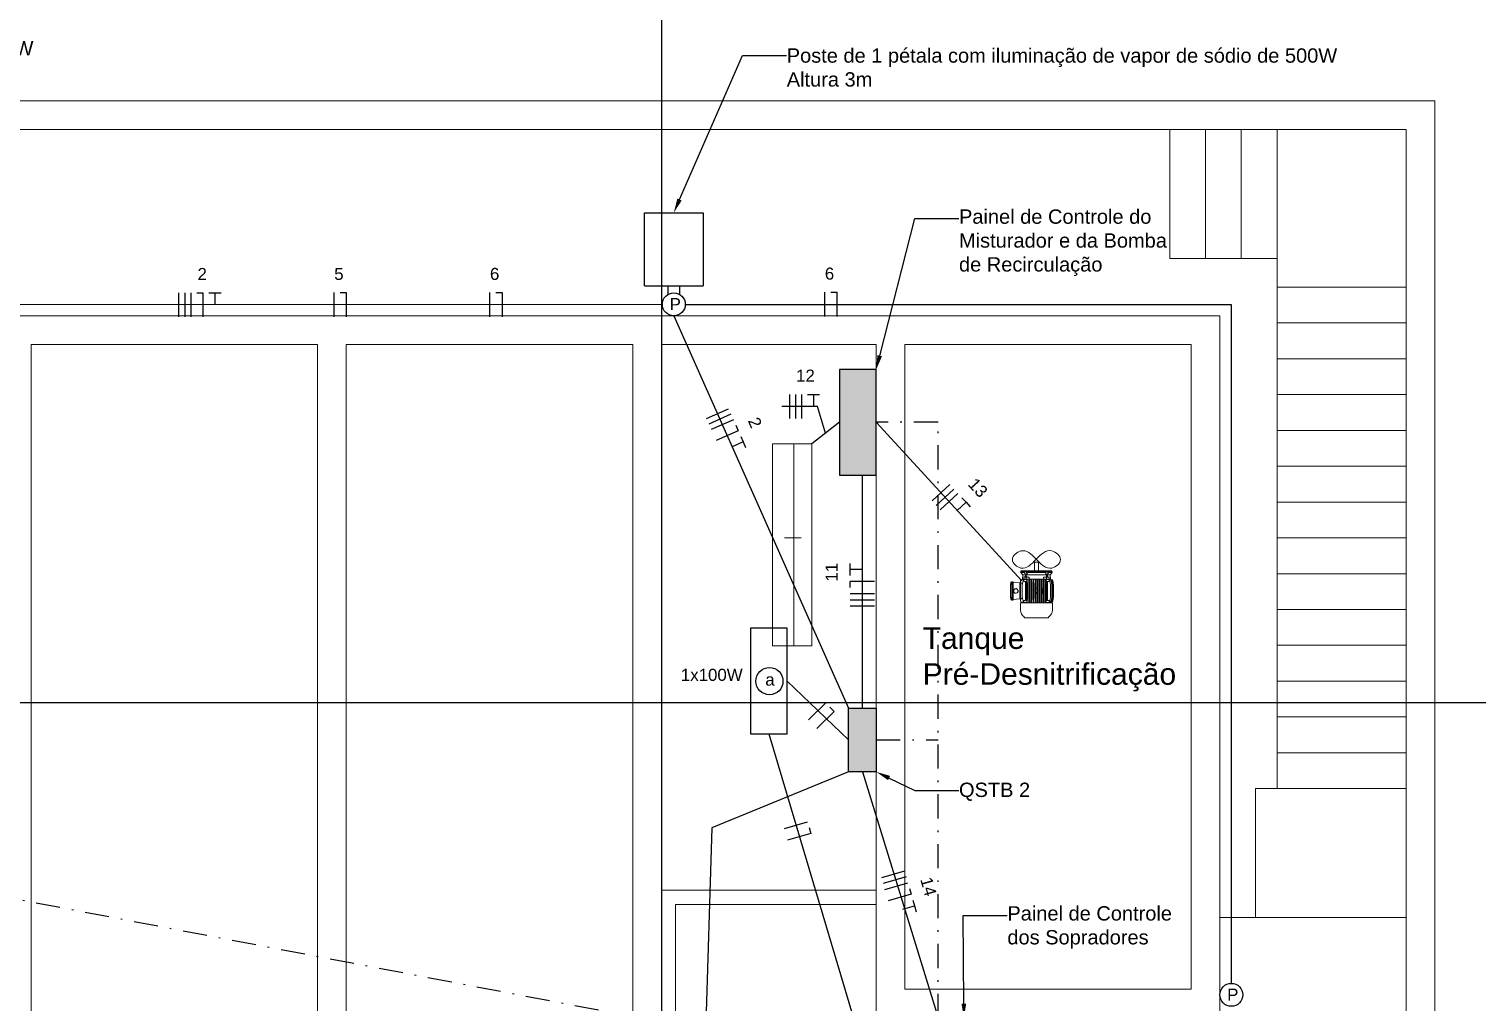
# Model space of a CAD drawing. Header units: millimetres. Extents: x 100 to 940, y 100 to 694.
# Drawn here: x 308.9 to 399, y 578.4 to 638.9 of the extents above; entities that cross this region are included whole.
import ezdxf
from ezdxf import colors
from ezdxf.entities.mleader import LeaderData, LeaderLine
from ezdxf.math import Vec2, Vec3

# ---------------------------------------------------------------- set-up
doc = ezdxf.new("R2010")
doc.units = ezdxf.units.MM
doc.linetypes.add('SGC_DASHDOT', pattern=[1, 0.5, -0.25, 0, -0.25])
for name, color, linetype, lineweight in [('3C3687X1', 7, 'Continuous', 9), ('3D6528SITE', 7, 'Continuous', 9), ('3D6635', 7, 'Continuous', 9), ('3D8450P01', 7, 'Continuous', 9), ('3D8451', 7, 'Continuous', 9), ('3E1403P05', 7, 'Continuous', 9), ('3E3445P04', 7, 'Continuous', 9), ('3E3479P4', 7, 'Continuous', 9), ('3E4053P10', 7, 'Continuous', 9), ('3E4627P03', 7, 'Continuous', 9), ('3E4628P03', 7, 'Continuous', 9), ('_3D1431', 7, 'Continuous', 9), ('Aço 1020', 6, 'Continuous', 9), ('COTAS', 5, 'Continuous', 5), ('Default', 7, 'Continuous', 9), ('M-EQUIPAMENTOS', 1, 'Continuous', 9), ('PAREDE', 7, 'Continuous', 9)]:
    doc.layers.add(name, color=color, linetype=linetype, lineweight=lineweight)
doc.layers.add('EXTERN', color=7, linetype='Continuous')
doc.layers.add('EXTERN-I', color=251, linetype='Continuous')
doc.styles.get("Standard").update_dxf_attribs({"font": 'arial.ttf'})

# ---------------------------------------------------------------- blocks, each defined once
blk = doc.blocks.new('SE1')
at = {"layer": '3C3687X1', "color": 7, "linetype": 'Continuous'}
for p, q in [((1232, 1380), (1204, 1380)), ((1204, 1380), (1204, 1320)), ((1232, 1320), (1232, 1380))]:
    blk.add_line(p, q, dxfattribs=at)
at = {"layer": '3D6528SITE', "color": 7, "linetype": 'Continuous'}
for p, q in [((1113, 1236), (1106, 1235)), ((1106, 1235), (1106, 1215)), ((1106, 1215), (1106, 1145)), ((1107, 1250), (1107, 1235)), ((1119, 1260), (1115, 1260)), ((1119, 1263), (1130, 1263)), ((1119, 1263), (1119, 1260)), ((1126, 1260), (1119, 1260)), ((1130, 1260), (1126, 1260)), ((1130, 1246), (1130, 1260)), ((1130, 1260), (1150, 1260)), ((1130, 1246), (1150, 1246)), ((1147, 1246), (1147, 1245)), ((1148, 1243), (1149, 1240)), ((1149, 1246), (1149, 1245)), ((1149, 1243), (1149, 1240)), ((1150, 1260), (1150, 1100)), ((1153, 1260), (1150, 1260)), ((1150, 1260), (1150, 1260)), ((1150, 1246), (1150, 1260)), ((1154, 1260), (1153, 1260)), ((1153, 1260), (1153, 1100)), ((1154, 1245), (1154, 1260)), ((1154, 1243), (1154, 1245)), ((1155, 1236), (1154, 1243)), ((1155, 1233), (1155, 1236)), ((1164, 1260), (1169, 1260)), ((1164, 1245), (1164, 1260)), ((1165, 1257), (1164, 1260)), ((1164, 1243), (1164, 1245)), ((1164, 1236), (1164, 1243)), ((1164, 1233), (1164, 1236)), ((1165, 1263), (1271, 1263)), ((1165, 1103), (1165, 1257)), ((1169, 1260), (1168, 1258)), ((1168, 1103), (1168, 1258)), ((1169, 1260), (1169, 1245)), ((1169, 1245), (1169, 1243)), ((1169, 1243), (1169, 1236)), ((1169, 1236), (1169, 1233)), ((1183, 1260), (1179, 1260)), ((1179, 1260), (1179, 1245)), ((1179, 1260), (1180, 1258)), ((1179, 1245), (1179, 1243)), ((1179, 1243), (1179, 1236)), ((1179, 1236), (1179, 1233)), ((1180, 1103), (1180, 1258)), ((1184, 1245), (1183, 1260)), ((1183, 1258), (1183, 1260)), ((1183, 1103), (1183, 1258)), ((1184, 1243), (1184, 1245)), ((1184, 1236), (1184, 1243)), ((1184, 1233), (1184, 1236)), ((1194, 1245), (1193, 1243)), ((1193, 1243), (1193, 1236)), ((1193, 1236), (1193, 1233)), ((1198, 1260), (1194, 1260)), ((1194, 1260), (1194, 1245)), ((1194, 1260), (1194, 1258)), ((1194, 1103), (1194, 1258)), ((1197, 1258), (1198, 1260)), ((1197, 1103), (1197, 1258)), ((1198, 1245), (1198, 1260)), ((1198, 1243), (1198, 1245)), ((1198, 1236), (1198, 1243)), ((1198, 1233), (1198, 1236)), ((1213, 1260), (1208, 1260)), ((1208, 1260), (1208, 1245)), ((1208, 1260), (1209, 1258)), ((1208, 1245), (1208, 1243)), ((1208, 1243), (1208, 1236)), ((1208, 1236), (1208, 1233)), ((1209, 1185), (1209, 1258)), ((1212, 1258), (1213, 1260)), ((1212, 1188), (1212, 1258)), ((1213, 1245), (1213, 1260)), ((1213, 1243), (1213, 1245)), ((1213, 1236), (1213, 1243)), ((1213, 1233), (1213, 1236)), ((1227, 1260), (1223, 1260)), ((1223, 1245), (1223, 1260)), ((1224, 1258), (1223, 1260)), ((1223, 1243), (1223, 1245)), ((1223, 1236), (1223, 1243)), ((1223, 1233), (1223, 1236)), ((1224, 1258), (1224, 1188)), ((1227, 1260), (1228, 1245)), ((1227, 1260), (1227, 1258)), ((1227, 1258), (1227, 1185)), ((1228, 1245), (1228, 1243)), ((1228, 1243), (1228, 1236)), ((1228, 1236), (1228, 1233)), ((1237, 1236), (1238, 1243)), ((1237, 1233), (1237, 1236)), ((1242, 1260), (1238, 1260)), ((1238, 1245), (1238, 1260)), ((1238, 1258), (1238, 1260)), ((1238, 1258), (1238, 1103)), ((1238, 1243), (1238, 1245)), ((1242, 1260), (1241, 1258)), ((1241, 1258), (1241, 1103)), ((1242, 1260), (1242, 1245)), ((1242, 1245), (1242, 1243)), ((1242, 1243), (1242, 1236)), ((1242, 1236), (1242, 1233)), ((1257, 1260), (1252, 1260)), ((1252, 1245), (1252, 1260)), ((1253, 1258), (1252, 1260)), ((1252, 1243), (1252, 1245)), ((1252, 1236), (1252, 1243)), ((1252, 1233), (1252, 1236)), ((1253, 1258), (1253, 1103)), ((1257, 1260), (1256, 1258)), ((1256, 1258), (1256, 1103)), ((1257, 1260), (1257, 1245)), ((1257, 1245), (1257, 1243)), ((1257, 1243), (1257, 1236)), ((1257, 1236), (1257, 1233)), ((1267, 1260), (1272, 1260)), ((1267, 1260), (1267, 1245)), ((1267, 1260), (1268, 1258)), ((1267, 1245), (1267, 1243)), ((1267, 1243), (1267, 1236)), ((1267, 1236), (1267, 1233)), ((1268, 1258), (1268, 1103)), ((1271, 1257), (1272, 1260)), ((1271, 1257), (1271, 1103)), ((1272, 1245), (1272, 1260)), ((1272, 1243), (1272, 1245)), ((1272, 1236), (1272, 1243)), ((1272, 1233), (1272, 1236)), ((1281, 1245), (1282, 1260)), ((1281, 1243), (1281, 1245)), ((1281, 1236), (1281, 1243)), ((1281, 1233), (1281, 1236)), ((1285, 1260), (1282, 1260)), ((1282, 1100), (1282, 1260)), ((1282, 1260), (1282, 1260)), ((1286, 1260), (1285, 1260)), ((1285, 1100), (1285, 1260)), ((1286, 1246), (1286, 1260)), ((1286, 1260), (1306, 1260)), ((1286, 1246), (1306, 1246)), ((1287, 1246), (1287, 1245)), ((1288, 1243), (1287, 1240)), ((1287, 1243), (1287, 1240)), ((1288, 1246), (1288, 1245)), ((1306, 1263), (1316, 1263)), ((1310, 1260), (1306, 1260)), ((1306, 1246), (1306, 1260)), ((1310, 1260), (1325, 1258)), ((1325, 1258), (1310, 1260)), ((1310, 1259), (1319, 1258)), ((1319, 1257), (1310, 1259)), ((1313, 1260), (1313, 1260)), ((1314, 1260), (1313, 1260)), ((1313, 1260), (1329, 1258)), ((1329, 1258), (1314, 1260)), ((1316, 1260), (1316, 1263)), ((1316, 1260), (1316, 1260)), ((1316, 1260), (1316, 1260)), ((1316, 1260), (1331, 1258)), ((1331, 1258), (1316, 1260)), ((1331, 1258), (1316, 1260)), ((1319, 1258), (1319, 1257)), ((1106, 1145), (1106, 1125)), ((1113, 1125), (1106, 1125)), ((1107, 1125), (1107, 1111)), ((1130, 1100), (1130, 1114)), ((1150, 1114), (1130, 1114)), ((1147, 1115), (1147, 1114)), ((1149, 1121), (1148, 1118)), ((1149, 1121), (1149, 1118)), ((1149, 1115), (1149, 1114)), ((1150, 1100), (1150, 1114)), ((1154, 1118), (1155, 1125)), ((1154, 1115), (1154, 1118)), ((1154, 1100), (1154, 1115)), ((1155, 1125), (1155, 1127)), ((1164, 1125), (1164, 1127)), ((1164, 1118), (1164, 1125)), ((1164, 1115), (1164, 1118)), ((1164, 1100), (1164, 1115)), ((1169, 1127), (1169, 1125)), ((1169, 1125), (1169, 1118)), ((1169, 1118), (1169, 1115)), ((1169, 1115), (1169, 1100)), ((1179, 1127), (1179, 1125)), ((1179, 1125), (1179, 1118)), ((1179, 1118), (1179, 1115)), ((1179, 1115), (1179, 1100)), ((1183, 1100), (1184, 1115)), ((1184, 1125), (1184, 1127)), ((1184, 1118), (1184, 1125)), ((1184, 1115), (1184, 1118)), ((1193, 1127), (1193, 1125)), ((1193, 1125), (1193, 1118)), ((1193, 1118), (1194, 1115)), ((1194, 1115), (1194, 1100)), ((1198, 1125), (1198, 1127)), ((1198, 1118), (1198, 1125)), ((1198, 1115), (1198, 1118)), ((1198, 1100), (1198, 1115)), ((1208, 1127), (1208, 1125)), ((1208, 1125), (1208, 1118)), ((1208, 1118), (1208, 1115)), ((1208, 1115), (1208, 1100)), ((1209, 1103), (1209, 1175)), ((1212, 1103), (1212, 1172)), ((1213, 1125), (1213, 1127)), ((1213, 1118), (1213, 1125)), ((1213, 1115), (1213, 1118)), ((1213, 1100), (1213, 1115)), ((1223, 1125), (1223, 1127)), ((1223, 1118), (1223, 1125)), ((1223, 1115), (1223, 1118)), ((1223, 1100), (1223, 1115)), ((1224, 1172), (1224, 1103)), ((1227, 1175), (1227, 1103)), ((1228, 1115), (1227, 1100)), ((1228, 1127), (1228, 1125)), ((1228, 1125), (1228, 1118)), ((1228, 1118), (1228, 1115)), ((1237, 1125), (1237, 1127)), ((1238, 1118), (1237, 1125)), ((1238, 1115), (1238, 1118)), ((1238, 1100), (1238, 1115)), ((1242, 1127), (1242, 1125)), ((1242, 1125), (1242, 1118)), ((1242, 1118), (1242, 1115)), ((1242, 1115), (1242, 1100)), ((1252, 1125), (1252, 1127)), ((1252, 1118), (1252, 1125)), ((1252, 1115), (1252, 1118)), ((1252, 1100), (1252, 1115)), ((1257, 1127), (1257, 1125)), ((1257, 1125), (1257, 1118)), ((1257, 1118), (1257, 1115)), ((1257, 1115), (1257, 1100)), ((1267, 1127), (1267, 1125)), ((1267, 1125), (1267, 1118)), ((1267, 1118), (1267, 1115)), ((1267, 1115), (1267, 1100)), ((1272, 1125), (1272, 1127)), ((1272, 1118), (1272, 1125)), ((1272, 1115), (1272, 1118)), ((1272, 1100), (1272, 1115)), ((1281, 1125), (1281, 1127)), ((1281, 1118), (1281, 1125)), ((1281, 1115), (1281, 1118)), ((1282, 1100), (1281, 1115)), ((1286, 1100), (1286, 1114)), ((1306, 1114), (1286, 1114)), ((1287, 1121), (1288, 1118)), ((1287, 1121), (1287, 1118)), ((1287, 1115), (1287, 1114)), ((1288, 1115), (1288, 1114)), ((1306, 1100), (1306, 1114)), ((1115, 1101), (1119, 1100)), ((1126, 1100), (1119, 1100)), ((1119, 1100), (1119, 1097)), ((1130, 1100), (1126, 1100)), ((1150, 1100), (1130, 1100)), ((1150, 1100), (1150, 1100)), ((1153, 1100), (1150, 1100)), ((1154, 1100), (1153, 1100)), ((1164, 1100), (1165, 1103)), ((1164, 1100), (1169, 1100)), ((1168, 1103), (1169, 1100)), ((1180, 1103), (1179, 1100)), ((1183, 1100), (1179, 1100)), ((1183, 1100), (1183, 1103)), ((1194, 1103), (1194, 1100)), ((1198, 1100), (1194, 1100)), ((1198, 1100), (1197, 1103)), ((1209, 1103), (1208, 1100)), ((1213, 1100), (1208, 1100)), ((1213, 1100), (1212, 1103)), ((1223, 1100), (1224, 1103)), ((1227, 1100), (1223, 1100)), ((1227, 1103), (1227, 1100)), ((1238, 1100), (1238, 1103)), ((1242, 1100), (1238, 1100)), ((1241, 1103), (1242, 1100)), ((1252, 1100), (1253, 1103)), ((1257, 1100), (1252, 1100)), ((1256, 1103), (1257, 1100)), ((1268, 1103), (1267, 1100)), ((1267, 1100), (1272, 1100)), ((1272, 1100), (1271, 1103)), ((1282, 1100), (1282, 1100)), ((1285, 1100), (1282, 1100)), ((1286, 1100), (1285, 1100)), ((1306, 1100), (1286, 1100)), ((1310, 1100), (1306, 1100)), ((1310, 1100), (1325, 1103)), ((1325, 1103), (1310, 1101)), ((1319, 1103), (1310, 1101)), ((1310, 1102), (1319, 1103)), ((1329, 1103), (1313, 1100)), ((1313, 1101), (1313, 1100)), ((1314, 1100), (1313, 1100)), ((1314, 1100), (1329, 1103)), ((1316, 1100), (1331, 1103)), ((1331, 1103), (1316, 1100)), ((1316, 1100), (1331, 1103)), ((1316, 1101), (1316, 1100)), ((1316, 1100), (1316, 1100)), ((1316, 1097), (1316, 1100)), ((1319, 1103), (1319, 1103))]:
    blk.add_line(p, q, dxfattribs=at)
for centre, radius, start, end in [((1117, 1250), 10, 100, 180), ((1204, 1272), 94.9, 207.0793, 207.9985), ((1154, 1245), 7.02, 180.6623, 202.3462), ((1024, 1246), 125, 358.2654, 359.4536), ((8934, 1180), 7785, 179.5627, 180.4373), ((-8050, 1180), 9205, 359.6699, 0.3301), ((9650, 1180), 8486, 179.6419, 180.3581), ((1232, 454), 806, 94.5883, 94.7912), ((-8566, 1180), 9735, 359.6878, 0.3122), ((10399, 1180), 9221, 179.6705, 180.3295), ((1223, 554), 704, 93.2505, 93.4824), ((-8448, 1180), 9632, 359.6845, 0.3155), ((10505, 1180), 9312, 179.6737, 180.3263), ((1219, 609), 649, 91.9006, 92.1522), ((-8347, 1180), 9546, 359.6817, 0.3183), ((4377, 1203), 3169, 179.4596, 180.3257), ((1218, 634), 624, 90.5458, 90.8073), ((-1607, 1206), 2821, 359.6835, 0.5545), ((4043, 1206), 2821, 179.4455, 180.2556), ((1218, 634), 624, 89.1927, 89.4542), ((-1941, 1203), 3169, 359.6743, 0.5404), ((10783, 1180), 9546, 179.6817, 180.3183), ((1217, 609), 649, 87.8478, 88.0994), ((-8070, 1180), 9312, 359.6737, 0.3263), ((10883, 1180), 9632, 179.6845, 180.3155), ((1213, 554), 704, 86.5176, 86.7495), ((-7964, 1180), 9221, 359.6705, 0.3295), ((11001, 1180), 9735, 179.6878, 180.3122), ((1203, 454), 806, 85.2088, 85.4117), ((-7214, 1180), 8486, 359.6419, 0.3581), ((10486, 1180), 9205, 179.6699, 180.3301), ((1411, 1246), 125, 180.5464, 181.7346), ((-6498, 1180), 7785, 359.5627, 0.4373), ((1281, 1245), 7.02, 337.6538, 359.3377), ((1366, 1263), 41.8, 186.5805, 186.8117), ((1337, 1258), 8.27, 184.1306, 184.8309), ((1331, 1258), 0.292, 169.9914, 176.6383), ((1330, 1258), 0.387, 22.4173, 27.9174), ((1204, 1089), 94.9, 152.0369, 152.9207), ((1154, 1115), 7.02, 157.6538, 179.3377), ((1024, 1114), 125, 0.5464, 1.7346), ((1218, 1180), 11.2, 152.7731, 207.2269), ((1187, 1100), 87.6, 75.5749, 76.398), ((4377, 1157), 3169, 179.6743, 180.5404), ((1187, 1260), 87.1, 283.5998, 284.4273), ((1233, 1177), 24, 147.3164, 153.0724), ((1233, 1183), 24, 206.9276, 212.6836), ((-1607, 1155), 2821, 359.4455, 0.2544), ((1202, 1177), 24, 26.9276, 32.0073), ((1202, 1183), 24, 327.9873, 333.0724), ((4043, 1155), 2821, 179.7723, 180.5545), ((1248, 1100), 87.6, 103.602, 104.4251), ((1248, 1260), 87.1, 255.5727, 256.4002), ((1218, 1180), 11.2, 332.7731, 27.2269), ((-1941, 1157), 3169, 359.4596, 0.3257), ((1411, 1114), 125, 178.2654, 179.4536), ((1281, 1115), 7.02, 0.6623, 22.3462), ((1117, 1111), 10, 180, 260), ((1232, 1906), 806, 265.2087, 265.4118), ((1223, 1807), 705, 266.5176, 266.7494), ((1219, 1751), 649, 267.8479, 268.0994), ((1218, 1727), 624, 269.1927, 269.4542), ((1218, 1727), 624, 270.5458, 270.8073), ((1217, 1751), 649, 271.9006, 272.1521), ((1213, 1807), 705, 273.2506, 273.4824), ((1203, 1906), 806, 274.5882, 274.7913), ((1367, 1098), 42, 173.1889, 173.4189), ((1337, 1102), 8.35, 175.1724, 175.8661), ((1331, 1103), 0.3, 183.4536, 189.9166), ((1330, 1103), 0.397, 332.1523, 337.513)]:
    blk.add_arc(centre, radius, start, end, dxfattribs=at)
for points, knots in [([(1113, 1236), (1113, 1236), (1114, 1235), (1114, 1235), (1115, 1235), (1115, 1235), (1115, 1234), (1116, 1234), (1116, 1234), (1116, 1233), (1117, 1233), (1118, 1231), (1118, 1231), (1119, 1230), (1119, 1229), (1119, 1229)], [0, 0, 0, 0, 0.25, 0.25, 0.375, 0.375, 0.4375, 0.4375, 0.5, 0.5, 0.75, 0.75, 0.875, 0.875, 1, 1, 1, 1]), ([(1126, 1100), (1124, 1112), (1121, 1124), (1119, 1137), (1119, 1137), (1119, 1152), (1119, 1166), (1119, 1194), (1119, 1209), (1119, 1223), (1119, 1224), (1121, 1236), (1124, 1248), (1126, 1260)], [0, 0, 0, 0, 0.225391, 0.225391, 0.236223, 0.236223, 0.5, 0.5, 0.763777, 0.763777, 0.774609, 0.774609, 1, 1, 1, 1]), ([(1310, 1260), (1312, 1248), (1314, 1236), (1317, 1224), (1317, 1223), (1317, 1209), (1317, 1194), (1317, 1166), (1317, 1152), (1317, 1137), (1317, 1137), (1314, 1124), (1312, 1112), (1310, 1100)], [0, 0, 0, 0, 0.225391, 0.225391, 0.236223, 0.236223, 0.5, 0.5, 0.763777, 0.763777, 0.774609, 0.774609, 1, 1, 1, 1]), ([(1319, 1103), (1321, 1114), (1323, 1125), (1325, 1137), (1325, 1137), (1325, 1152), (1325, 1166), (1325, 1194), (1325, 1209), (1325, 1223), (1325, 1224), (1323, 1236), (1321, 1247), (1319, 1258)], [0, 0, 0, 0, 0.216363, 0.216363, 0.227552, 0.227552, 0.5, 0.5, 0.772448, 0.772448, 0.783637, 0.783637, 1, 1, 1, 1]), ([(1319, 1103), (1321, 1114), (1323, 1125), (1325, 1137), (1325, 1137), (1325, 1152), (1325, 1166), (1325, 1194), (1325, 1209), (1325, 1223), (1325, 1224), (1323, 1235), (1321, 1246), (1319, 1257)], [0, 0, 0, 0, 0.215498, 0.215498, 0.226721, 0.226721, 0.5, 0.5, 0.773279, 0.773279, 0.784502, 0.784502, 1, 1, 1, 1]), ([(1325, 1103), (1327, 1114), (1329, 1125), (1331, 1137), (1331, 1137), (1331, 1152), (1331, 1166), (1331, 1194), (1331, 1209), (1331, 1223), (1331, 1224), (1329, 1236), (1327, 1247), (1325, 1258)], [0, 0, 0, 0, 0.216398, 0.216398, 0.227585, 0.227585, 0.5, 0.5, 0.772415, 0.772415, 0.783602, 0.783602, 1, 1, 1, 1]), ([(1325, 1103), (1327, 1114), (1329, 1125), (1331, 1137), (1331, 1137), (1331, 1152), (1331, 1166), (1331, 1194), (1331, 1209), (1331, 1223), (1331, 1224), (1329, 1236), (1327, 1247), (1325, 1258)], [0, 0, 0, 0, 0.215779, 0.215779, 0.22699, 0.22699, 0.5, 0.5, 0.77301, 0.77301, 0.784221, 0.784221, 1, 1, 1, 1]), ([(1329, 1103), (1331, 1114), (1333, 1125), (1335, 1137), (1335, 1137), (1335, 1152), (1335, 1166), (1335, 1194), (1335, 1209), (1335, 1223), (1335, 1224), (1333, 1236), (1331, 1247), (1329, 1258)], [0, 0, 0, 0, 0.216376, 0.216376, 0.227564, 0.227564, 0.5, 0.5, 0.772436, 0.772436, 0.783624, 0.783624, 1, 1, 1, 1]), ([(1329, 1103), (1331, 1114), (1333, 1125), (1335, 1137), (1335, 1137), (1335, 1152), (1335, 1166), (1335, 1194), (1335, 1209), (1335, 1223), (1335, 1224), (1333, 1236), (1331, 1247), (1329, 1258)], [0, 0, 0, 0, 0.216004, 0.216004, 0.227206, 0.227206, 0.5, 0.5, 0.772794, 0.772794, 0.783996, 0.783996, 1, 1, 1, 1]), ([(1331, 1103), (1333, 1114), (1335, 1125), (1337, 1137), (1337, 1137), (1337, 1152), (1337, 1166), (1337, 1194), (1337, 1209), (1337, 1223), (1337, 1224), (1335, 1236), (1333, 1247), (1331, 1258)], [0, 0, 0, 0, 0.216301, 0.216301, 0.227492, 0.227492, 0.5, 0.5, 0.772508, 0.772508, 0.783699, 0.783699, 1, 1, 1, 1]), ([(1331, 1103), (1333, 1114), (1335, 1125), (1337, 1137), (1337, 1137), (1337, 1152), (1337, 1166), (1337, 1194), (1337, 1209), (1337, 1223), (1337, 1224), (1335, 1236), (1333, 1247), (1331, 1258)], [0, 0, 0, 0, 0.216177, 0.216177, 0.227373, 0.227373, 0.5, 0.5, 0.772627, 0.772627, 0.783823, 0.783823, 1, 1, 1, 1]), ([(1119, 1132), (1119, 1131), (1119, 1131), (1118, 1130), (1118, 1130), (1118, 1129), (1118, 1129), (1117, 1128), (1116, 1127), (1116, 1126), (1116, 1126), (1115, 1126), (1115, 1126), (1115, 1126), (1114, 1125), (1114, 1125), (1113, 1125), (1113, 1125)], [0, 0, 0, 0, 0.125, 0.125, 0.1875, 0.1875, 0.25, 0.25, 0.5, 0.5, 0.5625, 0.5625, 0.625, 0.625, 0.75, 0.75, 1, 1, 1, 1])]:
    blk.add_open_spline(points, degree=3, knots=knots, dxfattribs=at)
at = {"layer": '3D6635', "color": 7, "linetype": 'Continuous'}
for p, q in [((1110, 1320), (1326, 1320)), ((1110, 1320), (1110, 1313)), ((1326, 1313), (1326, 1320)), ((1132, 1313), (1108, 1313)), ((1108, 1313), (1108, 1308)), ((1108, 1308), (1132, 1308)), ((1108, 1308), (1123, 1293)), ((1123, 1293), (1121, 1263)), ((1123, 1293), (1313, 1293)), ((1130, 1276), (1147, 1276)), ((1130, 1276), (1130, 1263)), ((1147, 1263), (1130, 1263)), ((1132, 1308), (1132, 1313)), ((1132, 1313), (1133, 1313)), ((1138, 1299), (1132, 1308)), ((1133, 1314), (1133, 1313)), ((1147, 1276), (1168, 1276)), ((1147, 1276), (1147, 1263)), ((1147, 1263), (1165, 1263)), ((1149, 1308), (1149, 1313)), ((1286, 1313), (1149, 1313)), ((1156, 1299), (1149, 1308)), ((1286, 1308), (1149, 1308)), ((1151, 1314), (1151, 1313)), ((1168, 1276), (1167, 1263)), ((1269, 1263), (1267, 1276)), ((1267, 1276), (1289, 1276)), ((1289, 1263), (1269, 1263)), ((1280, 1299), (1286, 1308)), ((1285, 1314), (1285, 1313)), ((1286, 1308), (1286, 1313)), ((1289, 1263), (1289, 1276)), ((1289, 1276), (1306, 1276)), ((1306, 1263), (1289, 1263)), ((1297, 1299), (1304, 1308)), ((1303, 1314), (1303, 1313)), ((1304, 1313), (1303, 1313)), ((1304, 1308), (1304, 1313)), ((1304, 1313), (1328, 1313)), ((1328, 1308), (1304, 1308)), ((1306, 1263), (1306, 1276)), ((1313, 1293), (1328, 1308)), ((1315, 1263), (1313, 1293)), ((1328, 1308), (1328, 1313))]:
    blk.add_line(p, q, dxfattribs=at)
for centre, radius, start, end in [((1142, 1239), 75.6, 83.2856, 96.7144), ((1147, 1350), 52.2, 260.2489, 279.7511), ((1289, 1350), 52.2, 260.2489, 279.7511), ((1294, 1239), 75.3, 83.2599, 96.7401)]:
    blk.add_arc(centre, radius, start, end, dxfattribs=at)
for centre, major_axis, start_param, end_param in [((1126, 1299), (0, -18), 1.558549, 2.499746), ((1310, 1299), (0, 18), 0.641846, 1.583043)]:
    blk.add_ellipse(centre, major_axis=major_axis, ratio=0.707107, start_param=start_param, end_param=end_param, dxfattribs=at)
at = {"layer": '3D8450P01', "color": 7, "linetype": 'Continuous'}
for p, q in [((1052, 1240), (1051, 1239)), ((1056, 1244), (1052, 1244)), ((1052, 1235), (1052, 1244)), ((1052, 1125), (1052, 1235)), ((1056, 1235), (1056, 1244)), ((1103, 1237), (1056, 1239)), ((1056, 1125), (1056, 1235)), ((1103, 1237), (1103, 1230)), ((1103, 1130), (1103, 1230)), ((1052, 1121), (1051, 1121)), ((1052, 1116), (1052, 1125)), ((1056, 1116), (1052, 1116)), ((1056, 1116), (1056, 1125)), ((1103, 1124), (1056, 1121)), ((1103, 1124), (1103, 1130))]:
    blk.add_line(p, q, dxfattribs=at)
blk.add_circle((1074, 1180), 15.1, dxfattribs=at)
blk.add_arc((1074, 1180), 16.6, 75, 15, dxfattribs=at)
at = {"layer": '3D8451', "color": 7, "linetype": 'Continuous'}
for p, q in [((1036, 1213), (1036, 1230)), ((1038, 1230), (1036, 1230)), ((1038, 1230), (1036, 1230)), ((1038, 1230), (1036, 1230)), ((1038, 1213), (1036, 1213)), ((1038, 1232), (1038, 1236)), ((1038, 1225), (1038, 1232)), ((1038, 1225), (1043, 1226)), ((1038, 1135), (1038, 1225)), ((1043, 1244), (1043, 1235)), ((1043, 1235), (1043, 1226)), ((1045, 1244), (1049, 1244)), ((1049, 1235), (1049, 1244)), ((1049, 1125), (1049, 1235)), ((1036, 1212), (1036, 1212)), ((1036, 1212), (1036, 1212)), ((1036, 1197), (1036, 1212)), ((1036, 1212), (1036, 1212)), ((1038, 1212), (1036, 1212)), ((1038, 1212), (1036, 1212)), ((1038, 1212), (1036, 1212)), ((1038, 1212), (1036, 1212)), ((1038, 1197), (1036, 1197)), ((1036, 1195), (1036, 1196)), ((1038, 1196), (1036, 1196)), ((1036, 1175), (1036, 1195)), ((1038, 1195), (1036, 1195)), ((1036, 1175), (1038, 1175)), ((1036, 1174), (1036, 1153)), ((1038, 1174), (1036, 1174)), ((1036, 1153), (1036, 1147)), ((1036, 1153), (1038, 1153)), ((1036, 1147), (1036, 1146)), ((1038, 1147), (1036, 1147)), ((1036, 1139), (1036, 1146)), ((1038, 1146), (1036, 1146)), ((1036, 1131), (1036, 1139)), ((1038, 1139), (1036, 1139)), ((1038, 1131), (1036, 1131)), ((1038, 1135), (1038, 1128)), ((1038, 1135), (1043, 1135)), ((1038, 1128), (1038, 1124)), ((1043, 1135), (1043, 1125)), ((1043, 1125), (1043, 1117)), ((1045, 1116), (1049, 1116)), ((1049, 1116), (1049, 1125))]:
    blk.add_line(p, q, dxfattribs=at)
for centre, start, end in [((1046, 1236), 112.0243, 180), ((1046, 1236), 93, 112.0243), ((1046, 1124), 180, 247.9757), ((1046, 1124), 247.9757, 267)]:
    blk.add_arc(centre, 8, start, end, dxfattribs=at)
at = {"layer": '3E1403P05', "color": 7, "linetype": 'Continuous'}
for centre, radius, start, end in [((1218, 1180), 10, 120.7572, 239.2428), ((1212, 1189), 0.734, 314.4224, 358.0615), ((1341, 1177), 119, 178.4843, 185.4656), ((1218, 1180), 10, 300.7572, 59.2428), ((1223, 1171), 0.718, 134.1358, 178.4883)]:
    blk.add_arc(centre, radius, start, end, dxfattribs=at)
for points, knots in [([(1223, 1189), (1223, 1190), (1223, 1191), (1223, 1192), (1223, 1193), (1223, 1194), (1222, 1195), (1222, 1195), (1222, 1196), (1222, 1196), (1222, 1197), (1221, 1197), (1220, 1198), (1219, 1198), (1218, 1198), (1217, 1198), (1216, 1198), (1215, 1197), (1214, 1197), (1214, 1197), (1214, 1196), (1214, 1196), (1213, 1195), (1213, 1194), (1213, 1194), (1213, 1193), (1213, 1191), (1213, 1190), (1213, 1190), (1213, 1189)], [0, 0, 0, 0, 0.054805, 0.107502, 0.168249, 0.225622, 0.282576, 0.323732, 0.355701, 0.369026, 0.381697, 0.406503, 0.430596, 0.454291, 0.508939, 0.538794, 0.564176, 0.600458, 0.608081, 0.61725, 0.641179, 0.673018, 0.707661, 0.753035, 0.801015, 0.862499, 0.918946, 0.984307, 1, 1, 1, 1]), ([(1213, 1172), (1213, 1172), (1213, 1172), (1213, 1171), (1213, 1171), (1213, 1171)], [0.0749727, 0.0749727, 0.0749727, 0.0749727, 0.400402, 0.7583789, 1, 1, 1, 1]), ([(1213, 1171), (1213, 1171), (1213, 1170), (1213, 1170), (1213, 1169), (1213, 1168), (1213, 1167), (1213, 1166), (1213, 1165), (1214, 1165), (1214, 1165), (1214, 1165)], [0, 0, 0, 0, 0.0157445, 0.0637135, 0.1202349, 0.1705137, 0.2211601, 0.2996854, 0.3339441, 0.3484936, 0.349822, 0.349822, 0.349822, 0.349822]), ([(1222, 1166), (1222, 1165), (1222, 1164), (1220, 1163), (1219, 1162), (1217, 1162), (1216, 1163), (1214, 1164), (1213, 1165), (1213, 1166), (1214, 1167), (1214, 1167)], [0, 0, 0, 0, 0.125, 0.125, 0.25, 0.25, 0.375, 0.375, 0.5, 0.5, 0.5716137, 0.5716137, 0.5716137, 0.5716137]), ([(1214, 1193), (1214, 1193), (1214, 1193), (1214, 1193), (1214, 1192), (1214, 1191), (1214, 1190), (1214, 1188), (1214, 1186), (1214, 1183), (1214, 1181), (1214, 1180)], [0.6455922, 0.6455922, 0.6455922, 0.6455922, 0.6719618, 0.7018961, 0.7332609, 0.7666532, 0.8043518, 0.8465266, 0.893197, 0.9443556, 1, 1, 1, 1]), ([(1214, 1180), (1214, 1180), (1214, 1179), (1214, 1177), (1214, 1175), (1214, 1173), (1214, 1171), (1214, 1170), (1214, 1169), (1214, 1168), (1214, 1168), (1214, 1167), (1214, 1167), (1214, 1167)], [0, 0, 0, 0, 0.0776668, 0.1487995, 0.271349, 0.3725911, 0.4683604, 0.5599403, 0.6094776, 0.66915, 0.7386175, 0.817373, 0.8990134, 0.8990134, 0.8990134, 0.8990134]), ([(1215, 1168), (1215, 1168), (1215, 1169), (1216, 1169), (1217, 1169), (1218, 1169), (1220, 1169), (1221, 1169), (1221, 1168), (1221, 1168)], [0.159613, 0.159613, 0.159613, 0.159613, 0.2497774, 0.3484747, 0.4366496, 0.5413654, 0.6729182, 0.8267524, 0.8712442, 0.8712442, 0.8712442, 0.8712442]), ([(1222, 1180), (1222, 1181), (1222, 1183), (1222, 1185), (1222, 1187), (1222, 1189), (1222, 1190), (1222, 1191), (1222, 1192), (1222, 1192), (1222, 1192)], [0, 0, 0, 0, 0.0539911, 0.1005942, 0.1397983, 0.1715626, 0.2003295, 0.2313284, 0.2645089, 0.2722945, 0.2722945, 0.2722945, 0.2722945]), ([(1222, 1165), (1222, 1165), (1222, 1165), (1223, 1166), (1223, 1167), (1223, 1168), (1223, 1169), (1223, 1170), (1223, 1170), (1223, 1171)], [0.671543, 0.671543, 0.671543, 0.671543, 0.6870781, 0.7427197, 0.7906893, 0.8483551, 0.9153984, 0.9719116, 1, 1, 1, 1]), ([(1222, 1167), (1222, 1167), (1222, 1167), (1222, 1168), (1222, 1168), (1222, 1168), (1222, 1168)], [0.3043692, 0.3043692, 0.3043692, 0.3043692, 0.550485, 0.7878745, 0.9972677, 1, 1, 1, 1]), ([(1223, 1189), (1223, 1189), (1223, 1189), (1223, 1189), (1223, 1189), (1223, 1189)], [0.0734526, 0.0734526, 0.0734526, 0.0734526, 0.3920211, 0.7419061, 1, 1, 1, 1])]:
    blk.add_open_spline(points, degree=3, knots=knots, dxfattribs=at)
blk.add_open_spline([(1222, 1167), (1222, 1167), (1222, 1167), (1222, 1167)], degree=3, dxfattribs=at)
at = {"layer": '3E3445P04', "color": 7, "linetype": 'Continuous'}
for p, q in [((1138, 1281), (1138, 1277)), ((1139, 1281), (1138, 1281)), ((1138, 1277), (1139, 1276)), ((1149, 1281), (1139, 1281)), ((1141, 1281), (1141, 1277)), ((1147, 1281), (1147, 1277)), ((1150, 1281), (1149, 1281)), ((1149, 1276), (1150, 1277)), ((1150, 1281), (1150, 1277)), ((1287, 1281), (1286, 1281)), ((1286, 1277), (1287, 1276)), ((1287, 1281), (1287, 1277)), ((1287, 1281), (1287, 1277)), ((1297, 1281), (1287, 1281)), ((1292, 1281), (1292, 1277)), ((1297, 1281), (1297, 1277)), ((1297, 1281), (1297, 1281)), ((1297, 1276), (1297, 1277))]:
    blk.add_line(p, q, dxfattribs=at)
for centre, radius, start, end in [((1140, 1279), 2.63, 56.2614, 123.7386), ((1140, 1279), 2.63, 236.2614, 303.7386), ((1144, 1272), 9.6, 72.6282, 107.4853), ((1144, 1286), 9.6, 252.5075, 287.379), ((1148, 1279), 2.57, 55.9067, 123.8662), ((1148, 1279), 2.58, 236.1558, 304.0713), ((1289, 1274), 7.31, 69.9407, 110.0593), ((1289, 1284), 7.31, 249.9407, 290.0593), ((1294, 1274), 7.22, 69.8057, 110.1943), ((1294, 1283), 7.22, 249.8057, 290.1943)]:
    blk.add_arc(centre, radius, start, end, dxfattribs=at)
for points, knots in [([(1287, 1281), (1287, 1281), (1287, 1281), (1287, 1281), (1287, 1281), (1287, 1281), (1287, 1281), (1287, 1281), (1287, 1281), (1287, 1281)], [0, 0, 0, 0, 0.5, 0.5, 0.625, 0.625, 0.75, 0.75, 1, 1, 1, 1]), ([(1287, 1277), (1287, 1276), (1287, 1276), (1287, 1276), (1287, 1276), (1287, 1276), (1287, 1276), (1287, 1276), (1287, 1277), (1287, 1277)], [0, 0, 0, 0, 0.5, 0.5, 0.625, 0.625, 0.75, 0.75, 1, 1, 1, 1]), ([(1297, 1276), (1297, 1276), (1297, 1276), (1297, 1276), (1297, 1276), (1297, 1276), (1297, 1276), (1297, 1276), (1297, 1277), (1297, 1277)], [0.4977862, 0.4977862, 0.4977862, 0.4977862, 0.5, 0.5, 0.625, 0.625, 0.75, 0.75, 1, 1, 1, 1])]:
    blk.add_open_spline(points, degree=3, knots=knots, dxfattribs=at)
at = {"layer": '3E3479P4', "color": 7, "linetype": 'Continuous'}
for p, q in [((1043, 1237), (1040, 1236)), ((1040, 1236), (1040, 1233)), ((1040, 1233), (1041, 1233)), ((1040, 1232), (1040, 1228)), ((1041, 1232), (1040, 1232)), ((1040, 1228), (1043, 1228)), ((1041, 1233), (1041, 1232)), ((1043, 1133), (1040, 1132)), ((1040, 1132), (1040, 1129)), ((1040, 1129), (1041, 1129)), ((1040, 1128), (1040, 1124)), ((1041, 1128), (1040, 1128)), ((1040, 1124), (1043, 1124)), ((1041, 1129), (1041, 1128))]:
    blk.add_line(p, q, dxfattribs=at)
at = {"layer": '3E4053P10', "color": 7, "linetype": 'Continuous'}
for p, q in [((1141, 1290), (1147, 1290)), ((1146, 1290), (1141, 1290)), ((1141, 1290), (1141, 1290)), ((1141, 1290), (1141, 1281)), ((1141, 1263), (1141, 1260)), ((1141, 1246), (1141, 1114)), ((1142, 1290), (1142, 1281)), ((1147, 1290), (1146, 1290)), ((1146, 1290), (1146, 1281)), ((1147, 1281), (1147, 1290)), ((1147, 1260), (1147, 1263)), ((1147, 1114), (1147, 1246)), ((1289, 1290), (1295, 1290)), ((1294, 1290), (1289, 1290)), ((1289, 1290), (1289, 1290)), ((1289, 1290), (1289, 1281)), ((1289, 1290), (1289, 1281)), ((1289, 1263), (1289, 1260)), ((1289, 1246), (1289, 1114)), ((1295, 1290), (1294, 1290)), ((1294, 1290), (1294, 1281)), ((1295, 1281), (1295, 1290)), ((1295, 1260), (1295, 1263)), ((1295, 1114), (1295, 1246)), ((1141, 1100), (1141, 1097)), ((1147, 1097), (1147, 1100)), ((1289, 1100), (1289, 1097)), ((1295, 1097), (1295, 1100))]:
    blk.add_line(p, q, dxfattribs=at)
at = {"layer": '3E4627P03', "color": 7, "linetype": 'Continuous'}
for p, q in [((1106, 1235), (1103, 1235)), ((1106, 1215), (1106, 1235)), ((1106, 1145), (1106, 1215)), ((1106, 1125), (1103, 1125)), ((1106, 1125), (1106, 1145))]:
    blk.add_line(p, q, dxfattribs=at)
at = {"layer": '3E4628P03', "color": 7, "linetype": 'Continuous'}
for p, q in [((1049, 1241), (1051, 1241)), ((1051, 1235), (1051, 1241)), ((1051, 1125), (1051, 1235)), ((1049, 1120), (1051, 1120)), ((1051, 1120), (1051, 1125))]:
    blk.add_line(p, q, dxfattribs=at)
at = {"layer": '_3D1431', "color": 7, "linetype": 'Continuous'}
for p, q in [((1329, 1097), (1107, 1097)), ((1107, 1097), (1107, 1046)), ((1329, 1046), (1329, 1097)), ((1132, 999), (1132, 996)), ((1135, 993), (1300, 993)), ((1303, 996), (1303, 999))]:
    blk.add_line(p, q, dxfattribs=at)
for centre, radius, start, end in [((1163, 1046), 56.1, 180, 236.4199), ((1273, 1046), 56.1, 303.5801, 0), ((1131, 999), 1, 0, 56.4199), ((1135, 996), 3.06, 180, 270), ((1300, 996), 3.06, 270, 0), ((1304, 999), 1, 123.5801, 180)]:
    blk.add_arc(centre, radius, start, end, dxfattribs=at)

msp = doc.modelspace()

# ---------------------------------------------------------------- hatches: boundary and pattern name
h = msp.add_hatch(color=2)
h.dxf.hatch_style = 1
h.paths.add_polyline_path([(368.743, 577.443), (362.134, 577.443), (362.134, 574.925), (368.743, 574.925)])
h.paths.add_polyline_path([(361.585, 617.756), (359.31, 617.756), (359.31, 611.191), (361.585, 611.191)])
h.paths.add_polyline_path([(283.214, 604.633), (281.368, 604.633), (281.368, 600.699), (283.214, 600.699)])
h.paths.add_polyline_path([(283.214, 591.523), (281.368, 591.523), (281.368, 587.589), (283.214, 587.589)])
h.paths.add_polyline_path([(354.464, 550.734), (348.229, 550.734), (348.229, 548.723), (354.464, 548.723)])
h = msp.add_hatch(color=2)
h.dxf.hatch_style = 1
h.paths.add_polyline_path([(361.589, 596.701), (359.872, 596.701), (359.872, 592.74), (361.589, 592.74)])

# ---------------------------------------------------------------- linework, layer by layer
at = {"color": 1}
for p, q in [((348.229, 644.318), (348.229, 541.479)), ((199.151, 597.046), (410.077, 597.046))]:
    msp.add_line(p, q, dxfattribs=at)
at = {"color": 2}
for p, q in [((318.22, 621.029), (318.22, 622.529)), ((318.595, 622.529), (318.595, 621.029)), ((318.97, 622.529), (318.97, 621.029)), ((319.345, 622.529), (319.72, 622.529)), ((319.72, 622.529), (319.72, 621.029)), ((320.095, 622.529), (320.47, 622.529)), ((320.47, 622.529), (320.845, 622.529)), ((320.47, 622.529), (320.47, 621.781)), ((327.885, 621.037), (327.885, 622.537)), ((328.26, 622.537), (328.635, 622.537)), ((328.635, 622.537), (328.635, 621.037)), ((337.57, 621.037), (337.57, 622.537)), ((337.945, 622.537), (338.32, 622.537)), ((338.32, 622.537), (338.32, 621.037)), ((358.397, 621.055), (358.397, 622.555)), ((358.772, 622.555), (359.147, 622.555)), ((359.147, 622.555), (359.147, 621.055)), ((348.292, 621.806), (273.171, 621.753)), ((349.717, 621.805), (383.676, 621.805)), ((383.676, 621.805), (383.676, 579.59)), ((349.005, 621.093), (359.872, 596.701)), ((356.195, 616.21), (356.195, 614.71)), ((356.57, 616.21), (356.57, 614.71)), ((356.945, 616.21), (356.945, 614.71)), ((357.32, 616.21), (357.695, 616.21)), ((357.695, 616.21), (358.07, 616.21)), ((357.695, 616.21), (357.695, 615.462)), ((351.031, 614.702), (352.401, 615.312)), ((357.951, 615.46), (355.728, 615.46)), ((358.445, 613.802), (357.951, 615.46)), ((352.554, 614.97), (351.184, 614.359)), ((352.707, 614.627), (351.336, 614.017)), ((352.859, 614.285), (353.012, 613.942)), ((359.31, 614.473), (357.581, 613.131)), ((370.657, 604.611), (361.585, 614.473)), ((353.012, 613.942), (351.642, 613.332)), ((353.164, 613.6), (353.317, 613.257)), ((353.317, 613.257), (352.634, 612.953)), ((353.317, 613.257), (353.47, 612.915)), ((360.73, 596.701), (360.73, 611.191)), ((366.166, 610.602), (365.062, 609.586)), ((366.419, 610.326), (365.315, 609.31)), ((365.569, 609.034), (366.673, 610.05)), ((366.927, 609.774), (367.181, 609.498)), ((366.927, 609.774), (367.181, 609.498)), ((366.629, 608.99), (367.181, 609.498)), ((367.181, 609.498), (367.435, 609.222)), ((359.98, 605.32), (359.98, 605.695)), ((359.98, 604.945), (359.98, 605.32)), ((360.73, 605.32), (359.98, 605.32)), ((359.98, 604.945), (359.98, 605.32)), ((361.48, 604.57), (359.98, 604.57)), ((359.98, 604.195), (359.98, 604.57)), ((359.98, 603.82), (361.48, 603.82)), ((359.98, 603.445), (361.48, 603.445)), ((359.98, 603.07), (361.48, 603.07)), ((359.872, 592.74), (351.368, 589.265)), ((360.73, 592.74), (365.439, 577.443)), ((351.368, 589.265), (350.174, 550.734)), ((363.361, 586.568), (361.918, 586.158)), ((363.464, 586.208), (362.021, 585.797)), ((362.124, 585.436), (363.566, 585.847)), ((363.669, 585.486), (363.772, 585.126)), ((363.772, 585.126), (362.329, 584.715)), ((363.874, 584.765), (363.977, 584.404)), ((363.256, 584.199), (363.977, 584.404)), ((363.977, 584.404), (364.08, 584.044))]:
    msp.add_line(p, q, dxfattribs=at)
at = {"color": 4, "linetype": 'SGC_DASHDOT', "ltscale": 3}
for p, q in [((365.439, 614.473), (361.585, 614.473)), ((365.439, 577.443), (365.439, 614.473)), ((361.589, 594.721), (365.439, 594.721)), ((353.462, 576.184), (283.214, 589.556))]:
    msp.add_line(p, q, dxfattribs=at)
at = {"color": 3}
for p, q in [((359.872, 594.721), (356.047, 598.382)), ((357.374, 595.981), (358.449, 597.028)), ((358.972, 596.49), (357.897, 595.444)), ((358.71, 596.759), (358.972, 596.49)), ((354.909, 595.1), (360.759, 575.483)), ((355.879, 589.222), (357.322, 589.632)), ((357.425, 589.272), (357.527, 588.911)), ((357.527, 588.911), (356.084, 588.5))]:
    msp.add_line(p, q, dxfattribs=at)
at = {"color": 2}
for points in [[(361.585, 617.756), (359.31, 617.756), (359.31, 611.191), (361.585, 611.191)], [(361.589, 596.701), (361.589, 592.74), (359.872, 592.74), (359.872, 596.701)]]:
    msp.add_lwpolyline(points, close=True, dxfattribs=at)
at = {"color": 3}
msp.add_lwpolyline([(356.047, 601.664), (353.771, 601.664), (353.771, 595.1), (356.047, 595.1)], close=True, dxfattribs=at)
at = {"color": 2}
for centre in [(349.005, 621.805), (383.676, 578.877)]:
    msp.add_circle(centre, 0.713, dxfattribs=at)
at = {"color": 3}
msp.add_circle((354.951, 598.382), 0.844, dxfattribs=at)
at = {"layer": 'Default'}
msp.add_open_spline([(370.594, 605.408), (370.947, 605.335), (371.531, 605.971), (372.349, 606.771), (373.337, 605.944), (372.336, 605.097), (371.556, 605.974), (370.733, 606.752), (369.776, 605.944), (370.344, 605.46), (370.594, 605.408)], degree=3, knots=[0, 0, 0, 0, 120, 247.354161, 332.206974, 417.059788, 547.059788, 664.419868, 749.272681, 834.125495, 834.125495, 834.125495, 834.125495], dxfattribs=at)
at = {"layer": 'EXTERN'}
for p, q in [((347.176, 622.963), (347.176, 627.505)), ((347.176, 627.505), (350.828, 627.505)), ((350.828, 627.505), (350.828, 622.963)), ((347.176, 622.963), (350.828, 622.963)), ((348.646, 622.421), (348.646, 622.963)), ((349.358, 622.963), (349.358, 622.424))]:
    msp.add_line(p, q, dxfattribs=at)
at = {"layer": 'EXTERN-I'}
msp.add_lwpolyline([(348.646, 622.963), (349.358, 622.963)], dxfattribs=at)
at = {"layer": 'M-EQUIPAMENTOS'}
for p, q in [((357.581, 613.131), (355.132, 613.131)), ((355.132, 613.131), (355.132, 600.568)), ((356.467, 613.131), (356.467, 600.568)), ((357.581, 600.568), (357.581, 613.131)), ((356.929, 607.288), (355.894, 607.288)), ((355.132, 600.568), (357.581, 600.568))]:
    msp.add_line(p, q, dxfattribs=at)
at = {"layer": 'PAREDE'}
for p, q in [((218.198, 634.452), (396.323, 634.452)), ((396.323, 634.452), (396.323, 456.327)), ((219.979, 632.671), (394.542, 632.671)), ((379.846, 624.655), (379.846, 632.671)), ((382.073, 624.655), (382.073, 632.671)), ((384.299, 624.655), (384.299, 632.671)), ((386.526, 622.874), (386.526, 632.671)), ((386.526, 632.671), (386.526, 624.655)), ((394.542, 632.671), (394.542, 458.109)), ((382.073, 624.655), (379.846, 624.655)), ((384.299, 624.655), (382.073, 624.655)), ((386.526, 624.655), (384.299, 624.655)), ((394.542, 622.874), (386.526, 622.874)), ((386.526, 622.874), (386.526, 620.648)), ((382.964, 621.093), (283.214, 621.093)), ((382.964, 621.093), (382.964, 577.452)), ((394.542, 620.648), (386.526, 620.648)), ((386.526, 620.648), (386.526, 618.421)), ((326.854, 619.312), (309.042, 619.312)), ((309.042, 619.312), (309.042, 583.687)), ((326.854, 583.687), (326.854, 619.312)), ((346.448, 619.312), (328.635, 619.312)), ((328.635, 619.312), (328.635, 583.687)), ((346.448, 583.687), (346.448, 619.312)), ((348.229, 619.312), (348.229, 550.734)), ((361.589, 619.312), (348.229, 619.312)), ((361.589, 577.452), (361.589, 619.312)), ((381.182, 619.312), (363.37, 619.312)), ((363.37, 579.234), (363.37, 619.312)), ((381.182, 579.234), (381.182, 619.312)), ((394.542, 618.421), (386.526, 618.421)), ((386.526, 618.421), (386.526, 616.195)), ((394.542, 616.195), (386.526, 616.195)), ((386.526, 616.195), (386.526, 613.968)), ((394.542, 613.968), (386.526, 613.968)), ((386.526, 613.968), (386.526, 611.741)), ((394.542, 611.741), (386.526, 611.741)), ((386.526, 611.741), (386.526, 609.515)), ((394.542, 609.515), (386.526, 609.515)), ((386.526, 609.515), (386.526, 607.288)), ((394.542, 607.288), (386.526, 607.288)), ((386.526, 607.288), (386.526, 605.062)), ((394.542, 605.062), (386.526, 605.062)), ((386.526, 605.062), (386.526, 602.835)), ((394.542, 602.835), (386.526, 602.835)), ((386.526, 602.835), (386.526, 600.609)), ((394.542, 600.609), (386.526, 600.609)), ((386.526, 600.609), (386.526, 598.382)), ((394.542, 598.382), (386.526, 598.382)), ((386.526, 598.382), (386.526, 596.155)), ((394.542, 596.155), (386.526, 596.155)), ((386.526, 596.155), (386.526, 593.929)), ((394.542, 593.929), (386.526, 593.929)), ((386.526, 593.929), (386.526, 591.702)), ((394.542, 591.702), (394.542, 593.929)), ((385.19, 583.687), (385.19, 591.702)), ((385.19, 591.702), (394.542, 591.702)), ((361.589, 585.379), (348.229, 585.379)), ((349.12, 584.488), (349.12, 570.327)), ((361.589, 584.488), (349.12, 584.488)), ((309.042, 583.687), (309.042, 552.515)), ((326.854, 570.327), (326.854, 583.687)), ((328.635, 583.687), (328.635, 570.327)), ((346.448, 552.515), (346.448, 583.687)), ((381.182, 579.234), (381.182, 583.687)), ((382.964, 583.687), (394.542, 583.687)), ((382.964, 583.687), (385.19, 583.687)), ((363.37, 579.234), (381.182, 579.234))]:
    msp.add_line(p, q, dxfattribs=at)

# ---------------------------------------------------------------- block references
at = {"layer": 'Aço 1020', "xscale": 0.008906250000000001, "yscale": 0.008906250000000001, "zscale": 0.008906250000000001}
msp.add_blockref('SE1', (360.71, 593.481), dxfattribs=at)

# ---------------------------------------------------------------- texts
at = {"layer": 'COTAS', "color": 2, "char_height": 0.75, "attachment_point": 1}
for s, insert in [('6', (358.397, 624.094)), ('2', (319.383, 624.068)), ('5', (327.885, 624.075)), ('6', (337.57, 624.075)), ('P', (348.747, 622.195)), ('12', (356.608, 617.748)), ('P', (383.419, 579.267))]:
    msp.add_mtext_dynamic_manual_height_columns(s, width=1385.51337, gutter_width=0.75, heights=[0], dxfattribs=dict(at, insert=insert))
for s, insert, rotation in [('2', (354.28, 614.876), 294.01525), ('13', (367.805, 611.091), 312.60835), ('11', (358.442, 604.57), 90), ('14', (365.046, 586.268), 285.88546)]:
    msp.add_mtext_dynamic_manual_height_columns(s, width=1385.51337, gutter_width=0.75, heights=[0], dxfattribs=dict(at, insert=insert, rotation=rotation))
at = {"layer": 'COTAS', "insert": (364.483, 601.719), "char_height": 1.33594, "attachment_point": 1}
msp.add_mtext_dynamic_manual_height_columns('Tanque\\PPré-Desnitrificação', width=1385.51337, gutter_width=0.75, heights=[0], dxfattribs=at)
at = {"layer": 'COTAS', "color": 3, "char_height": 0.75, "attachment_point": 1}
for s, insert in [('1x100W', (349.443, 599.148)), ('a', (354.693, 598.851))]:
    msp.add_mtext_dynamic_manual_height_columns(s, width=1385.51337, gutter_width=0.75, heights=[0], dxfattribs=dict(at, insert=insert))

# ---------------------------------------------------------------- leaders
at = {"layer": 'COTAS'}
ml = msp.add_multileader_mtext('Standard', dxfattribs=at)
ml.set_content('Poste de 1 pétala com iluminação de vapor de sódio de 500W\\PAltura 3m', color=256)
ml.set_leader_properties()
ml.build(insert=Vec2(0, 0))
ml.multileader.update_dxf_attribs({"arrow_head_size": 0.891})
ctx = ml.context
ctx.base_point, ctx.char_height, ctx.arrow_head_size, ctx.landing_gap_size, ctx.plane_origin = Vec3(274.929, 637.72), 0.89064, 0.891, 0.0178, Vec3(277.14, 647.761)
notes = []
notes.append((ctx, [(0, (1, 1, 0), (273.38, 637.72), (1, 0), 1.549, [(0, [(270.663, 634.452)], 0, [])])]))
ctx.mtext.insert, ctx.mtext.flow_direction = Vec3(274.947, 638.173), 5
ml = msp.add_multileader_mtext('Standard', dxfattribs=at)
ml.set_content('Poste de 1 pétala com iluminação de vapor de sódio de 500W\\PAltura 3m', color=256)
ml.set_leader_properties()
ml.build(insert=Vec2(0, 0))
ml.multileader.update_dxf_attribs({"arrow_head_size": 0.891})
ctx = ml.context
ctx.base_point, ctx.char_height, ctx.arrow_head_size, ctx.landing_gap_size, ctx.plane_origin = Vec3(356.01, 637.269), 0.89064, 0.891, 0.0178, Vec3(353.048, 648.095)
notes.append((ctx, [(0, (1, 1, 0), (353.28, 637.269), (1, 0), 2.73, [(0, [(349.002, 627.505)], 0, [])])]))
ctx.mtext.insert, ctx.mtext.flow_direction = Vec3(356.028, 637.722), 5
ml = msp.add_multileader_mtext('Standard', dxfattribs=at)
ml.set_content('Painel de Controle do\\PMisturador e da Bomba\\Pde Recirculação', color=256)
ml.set_leader_properties()
ml.build(insert=Vec2(0, 0))
ml.multileader.update_dxf_attribs({"arrow_head_size": 0.891})
ctx = ml.context
ctx.base_point, ctx.char_height, ctx.arrow_head_size, ctx.landing_gap_size, ctx.plane_origin = Vec3(366.724, 627.14), 0.89064, 0.891, 0.0178, Vec3(365.634, 638.342)
notes.append((ctx, [(0, (1, 1, 0), (363.994, 627.14), (1, 0), 2.73, [(0, [(361.589, 617.752)], 0, [])])]))
ctx.mtext.insert, ctx.mtext.flow_direction = Vec3(366.741, 627.707), 5
ml = msp.add_multileader_mtext('Standard', dxfattribs=at)
ml.set_content('QSTB 2', color=256)
ml.set_leader_properties()
ml.build(insert=Vec2(0, 0))
ml.multileader.update_dxf_attribs({"arrow_head_size": 0.891})
ctx = ml.context
ctx.base_point, ctx.char_height, ctx.arrow_head_size, ctx.landing_gap_size, ctx.plane_origin = Vec3(366.724, 591.589), 0.8906, 0.891, 0.0178, Vec3(365.634, 613.33)
notes.append((ctx, [(0, (1, 1, 0), (363.994, 591.589), (1, 0), 2.73, [(0, [(361.589, 592.74)], 0, [])])]))
ctx.mtext.insert, ctx.mtext.flow_direction = Vec3(366.741, 592.069), 5
ml = msp.add_multileader_mtext('Standard', dxfattribs=at)
ml.set_content('Painel de Controle\\Pdos Sopradores', color=256)
ml.set_leader_properties()
ml.build(insert=Vec2(0, 0))
ml.multileader.update_dxf_attribs({"arrow_head_size": 0.891})
ctx = ml.context
ctx.base_point, ctx.char_height, ctx.arrow_head_size, ctx.landing_gap_size, ctx.plane_origin = Vec3(369.732, 583.819), 0.89064, 0.891, 0.0178, Vec3(369.482, 598.042)
notes.append((ctx, [(0, (1, 1, 0), (367.002, 583.819), (1, 0), 2.73, [(0, [(367.048, 577.443)], 0, [])])]))
ctx.mtext.insert, ctx.mtext.flow_direction = Vec3(369.75, 584.388), 5
for ctx, leaders in notes:
    for number, flags, end, landing, length, lines in leaders:
        leader = LeaderData()
        leader.index, (leader.has_last_leader_line, leader.has_dogleg_vector, leader.attachment_direction) = number, flags
        leader.last_leader_point, leader.dogleg_vector, leader.dogleg_length = Vec3(end), Vec3(landing), length
        for number, points, colour, breaks in lines:
            line = LeaderLine()
            line.index, line.vertices, line.color, line.breaks = number, Vec3.list(points), colors.encode_raw_color(colour), breaks
            leader.lines.append(line)
        ctx.leaders.append(leader)

doc.saveas('drawing.dxf')
